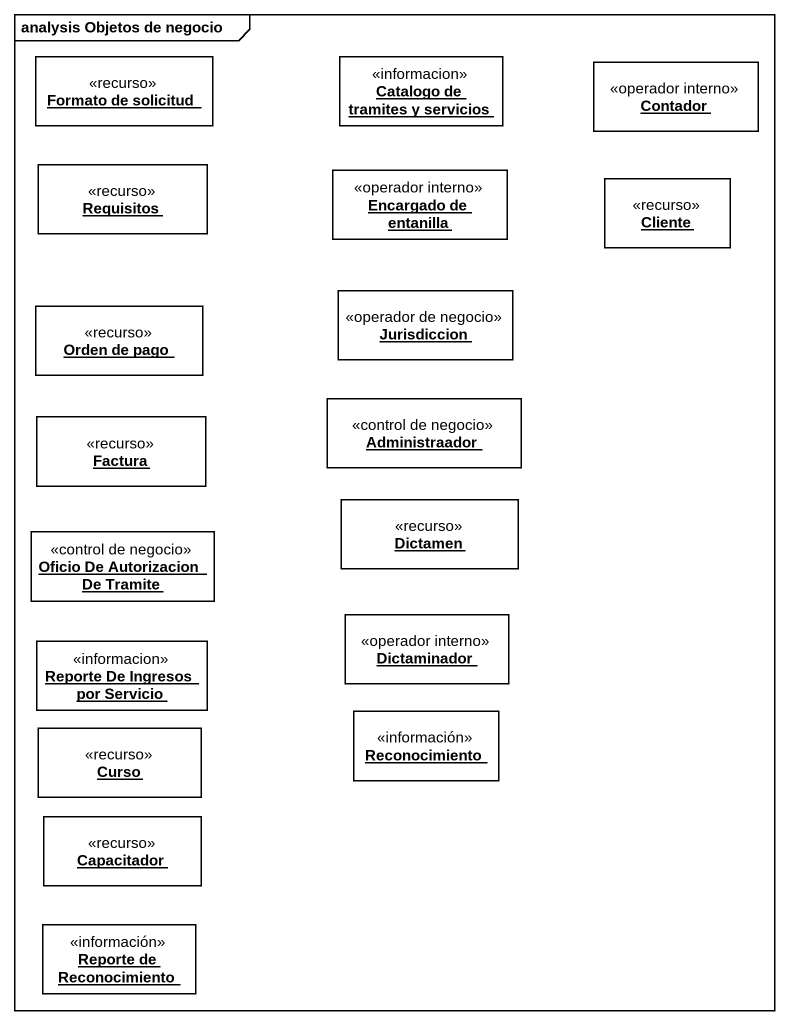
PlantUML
@startuml
mainframe analysis Objetos de negocio
hide circle
hide empty members
object "Formato de solicitud" as Formato_de_solicitud <<recurso>>
object "Catalogo de tramites y servicios" as Catalogo_de_tramites_y <<informacion>>
object Contador <<operador interno>>
object Requisitos <<recurso>>
object "Encargado de entanilla" as Encargado_de_entanilla <<operador interno>>
object Cliente <<recurso>>
object "Orden de pago" as Orden_de_pago <<recurso>>
object Jurisdiccion <<operador de negocio>>
object Administraador <<control de negocio>>
object Factura <<recurso>>
object "Oficio De Autorizacion De Tramite" as Oficio_De_Autorizacion_De <<control de negocio>>
object Dictamen <<recurso>>
object "Reporte De Ingresos por Servicio" as Reporte_De_Ingresos_por <<informacion>>
object Dictaminador <<operador interno>>
object Reconocimiento <<información>>
object Curso <<recurso>>
object Capacitador <<recurso>>
object "Reporte de Reconocimiento" as Reporte_de_Reconocimiento <<información>>
@enduml
